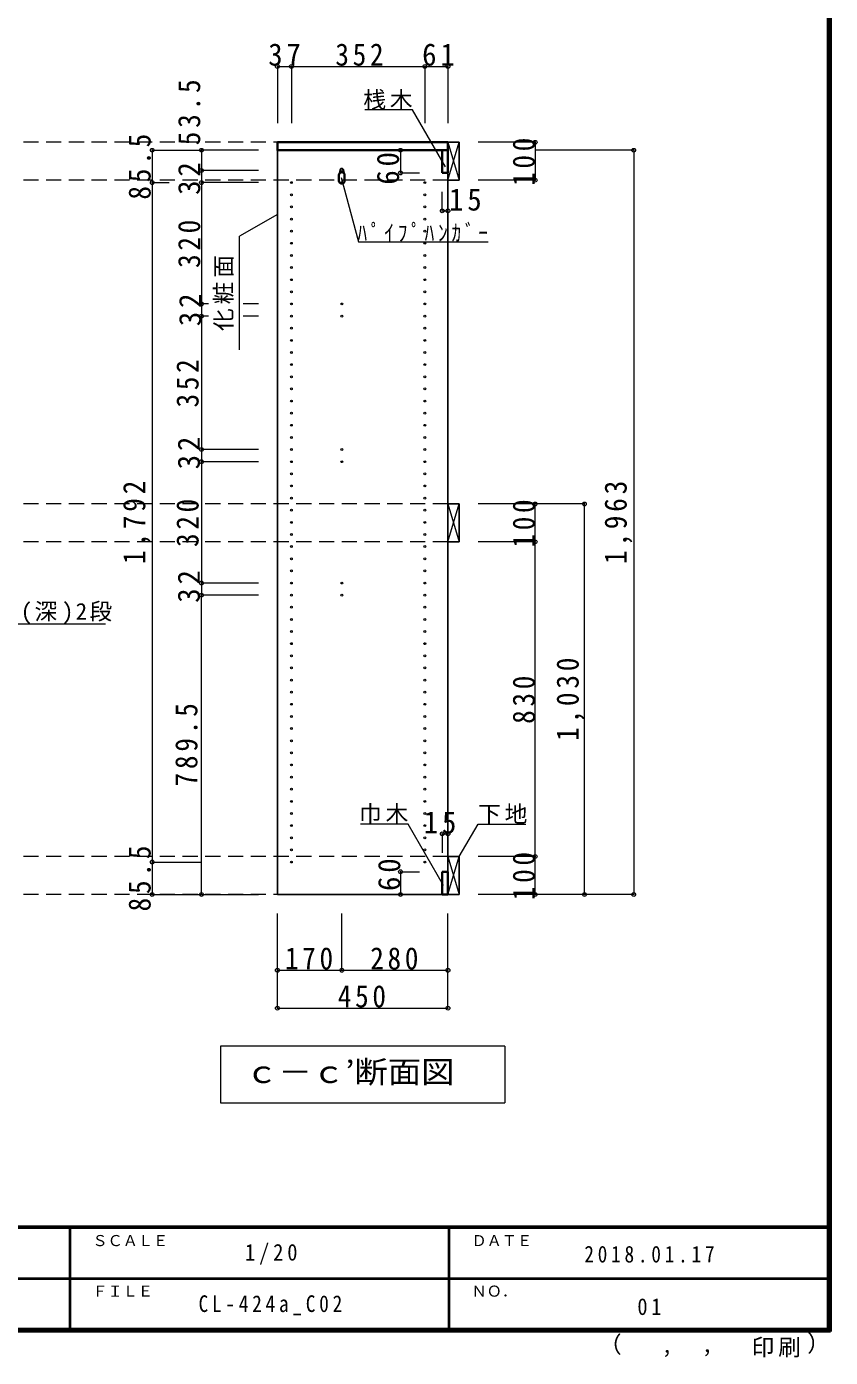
# Model space of a CAD drawing. Units: millimetres at full size, sheet at 1:20; details may follow other scales. Extents: x -3922 to 3878, y -2932 to 2722.
# Drawn here: x 1758 to 3878, y -2932 to 578 of the extents above; entities that cross this region are included whole.
import ezdxf
from ezdxf.enums import TextEntityAlignment as Align

# ---------------------------------------------------------------- set-up
doc = ezdxf.new("R2010")
doc.units = ezdxf.units.MM
doc.header["$LTSCALE"] = 20
doc.header["$PDMODE"] = 32
doc.header["$PDSIZE"] = 10
doc.linetypes.add('DASHED2', pattern=[3, 2, -1])
for name, color, linetype, lineweight in [('0-2', 2, 'Continuous', 35), ('0-5_側板', 4, 'Continuous', 9), ('0-6_パイプハンガー', 4, 'Continuous', 9), ('0-7_桟木・巾木', 2, 'Continuous', 35), ('0-8', 7, 'Continuous', 18), ('0-A_文字', 7, 'Continuous', 18), ('0-B_寸法', 7, 'Continuous', 9), ('F-1_枠', 6, 'Continuous', 40)]:
    doc.layers.add(name, color=color, linetype=linetype, lineweight=lineweight)
doc.layers.add('F-A_文字', color=7, linetype='Continuous')
doc.styles.add('ＭＳ ゴシック', font='')
doc.styles.get('ＭＳ ゴシック').set_extended_font_data('MS Gothic')

msp = doc.modelspace()

# ---------------------------------------------------------------- linework, layer by layer
at = {"layer": '0-2'}
for p, q in [((2419.13, 272.73), (2869.13, 272.73)), ((2869.13, 272.73), (2869.13, 251.73))]:
    msp.add_line(p, q, dxfattribs=at)
msp.add_lwpolyline([(2869.13, 251.73), (2419.13, 251.73), (2419.13, 272.73)], dxfattribs=at)
at = {"layer": '0-5_側板', "color": 3, "lineweight": 25}
for p, q in [((2869.13, 251.73), (2419.13, 251.73)), ((2869.13, -1711.27), (2869.13, 251.73))]:
    msp.add_line(p, q, dxfattribs=at)
msp.add_lwpolyline([(2419.13, 251.73), (2419.13, -1711.27), (2869.13, -1711.27)], dxfattribs=at)
at = {"layer": '0-5_側板'}
for centre in [(2589.13, 198.23), (2456.13, 166.23), (2589.13, 166.23), (2808.13, 166.23), (2456.13, 134.23), (2808.13, 134.23), (2456.13, 102.23), (2456.13, 70.23), (2808.13, 102.23), (2808.13, 70.23), (2456.13, 38.23), (2808.13, 38.23), (2456.13, 6.23), (2808.13, 6.23), (2456.13, -25.77), (2808.13, -25.77), (2456.13, -57.77), (2808.13, -57.77), (2456.13, -89.77), (2808.13, -89.77), (2456.13, -121.77), (2808.13, -121.77), (2456.13, -153.77), (2589.13, -153.77), (2808.13, -153.77), (2456.13, -185.77), (2589.13, -185.77), (2808.13, -185.77), (2456.13, -217.77), (2808.13, -217.77), (2456.13, -249.77), (2456.13, -281.77), (2808.13, -249.77), (2808.13, -281.77), (2456.13, -313.77), (2808.13, -313.77), (2456.13, -345.77), (2808.13, -345.77), (2456.13, -377.77), (2808.13, -377.77), (2456.13, -409.77), (2808.13, -409.77), (2456.13, -441.77), (2808.13, -441.77), (2456.13, -473.77), (2808.13, -473.77), (2456.13, -505.77), (2808.13, -505.77), (2456.13, -537.77), (2589.13, -537.77), (2808.13, -537.77), (2456.13, -569.77), (2589.13, -569.77), (2808.13, -569.77), (2456.13, -601.77), (2456.13, -633.77), (2808.13, -601.77), (2808.13, -633.77), (2456.13, -665.77), (2808.13, -665.77), (2456.13, -697.77), (2808.13, -697.77), (2456.13, -729.77), (2808.13, -729.77), (2456.13, -761.77), (2808.13, -761.77), (2456.13, -793.77), (2808.13, -793.77), (2456.13, -825.77), (2808.13, -825.77), (2456.13, -857.77), (2808.13, -857.77), (2456.13, -889.77), (2589.13, -889.77), (2808.13, -889.77), (2456.13, -921.77), (2589.13, -921.77), (2808.13, -921.77), (2456.13, -953.77), (2808.13, -953.77), (2456.13, -985.77), (2456.13, -1017.77), (2808.13, -985.77), (2808.13, -1017.77), (2456.13, -1049.77), (2808.13, -1049.77), (2456.13, -1081.77), (2808.13, -1081.77), (2456.13, -1113.77), (2808.13, -1113.77), (2456.13, -1145.77), (2808.13, -1145.77), (2456.13, -1177.77), (2808.13, -1177.77), (2456.13, -1209.77), (2808.13, -1209.77), (2456.13, -1241.77), (2808.13, -1241.77), (2456.13, -1273.77), (2808.13, -1273.77), (2456.13, -1305.77), (2808.13, -1305.77), (2456.13, -1337.77), (2456.13, -1369.77), (2808.13, -1337.77), (2808.13, -1369.77), (2456.13, -1401.77), (2808.13, -1401.77), (2456.13, -1433.77), (2808.13, -1433.77), (2456.13, -1465.77), (2808.13, -1465.77), (2456.13, -1497.77), (2808.13, -1497.77), (2456.13, -1529.77), (2808.13, -1529.77), (2456.13, -1561.77), (2808.13, -1561.77), (2456.13, -1593.77), (2808.13, -1593.77), (2456.13, -1625.77), (2808.13, -1625.77)]:
    msp.add_circle(centre, 2.5, dxfattribs=at)
at = {"layer": '0-6_パイプハンガー', "color": 2, "lineweight": 35}
for p, q in [((2581.63, 186.23), (2581.63, 171.23)), ((2596.63, 186.23), (2596.63, 171.23))]:
    msp.add_line(p, q, dxfattribs=at)
at = {"layer": '0-6_パイプハンガー', "color": 7, "lineweight": 18}
for centre, radius, start, end in [((2627.73, 184.72), 46.13, 162.96035, 178.115), ((2589.13, 198.23), 5.5, 0, 180), ((2550.52, 184.72), 46.13, 1.885, 17.03965)]:
    msp.add_arc(centre, radius, start, end, dxfattribs=at)
at = {"layer": '0-6_パイプハンガー', "color": 2, "lineweight": 35}
for centre, start, end in [((2589.13, 186.23), 0, 180), ((2589.13, 171.23), 180, 0)]:
    msp.add_arc(centre, 7.5, start, end, dxfattribs=at)
at = {"layer": '0-7_桟木・巾木'}
for p, q in [((2869.13, 251.73), (2854.13, 251.73)), ((2854.13, 191.73), (2854.13, 251.73)), ((2869.13, 251.73), (2869.13, 191.73)), ((2854.13, -1651.27), (2869.13, -1651.27)), ((2869.13, -1651.27), (2869.13, -1711.27))]:
    msp.add_line(p, q, dxfattribs=at)
for points in [[(2869.13, 191.73), (2857.63, 191.73), (2854.13, 191.73)], [(2869.13, -1711.27), (2854.13, -1711.27), (2854.13, -1651.27)]]:
    msp.add_lwpolyline(points, dxfattribs=at)
at = {"layer": '0-8', "color": 3, "lineweight": 25}
for p, q in [((2869.13, 272.73), (2869.13, 172.73)), ((2899.13, 272.73), (2869.13, 272.73)), ((2899.13, 172.73), (2899.13, 272.73)), ((2869.13, 172.73), (2899.13, 172.73)), ((2869.13, -681.27), (2869.13, -781.27)), ((2899.13, -681.27), (2869.13, -681.27)), ((2899.13, -781.27), (2899.13, -681.27)), ((2869.13, -781.27), (2899.13, -781.27)), ((2869.13, -1611.27), (2869.13, -1711.27)), ((2899.13, -1611.27), (2869.13, -1611.27)), ((2899.13, -1711.27), (2899.13, -1611.27)), ((2869.13, -1711.27), (2899.13, -1711.27))]:
    msp.add_line(p, q, dxfattribs=at)
at = {"layer": '0-8'}
for p, q in [((2869.13, 172.73), (2899.13, 272.73)), ((2869.13, 272.73), (2899.13, 172.73)), ((2869.13, -781.27), (2899.13, -681.27)), ((2869.13, -681.27), (2899.13, -781.27)), ((2869.13, -1711.27), (2899.13, -1611.27)), ((2869.13, -1611.27), (2899.13, -1711.27))]:
    msp.add_line(p, q, dxfattribs=at)
at = {"layer": '0-A_文字'}
for p, q in [((2587.53, 179.76), (2633.07, 9.81)), ((2419.13, 82.66), (2319.13, 24.93)), ((2319.13, -275.07), (2319.13, 24.93)), ((2633.07, 9.81), (2975.4, 9.81)), ((1966.03, -998.17), (1451.95, -998.17)), ((2764.35, -1525.68), (2638.32, -1525.68)), ((2857.73, -1687.41), (2764.35, -1525.68)), ((3019.13, -2111.27), (3019.13, -2261.27)), ((2269.13, -2261.27), (3019.13, -2261.27))]:
    msp.add_line(p, q, dxfattribs=at)
for points in [[(2862.45, 208.2), (2775.78, 358.32), (2649.75, 358.32)], [(2899.13, -1611.27), (2948.54, -1525.68), (3074.57, -1525.68)], [(3019.13, -2111.27), (2269.13, -2111.27), (2269.13, -2261.27)]]:
    msp.add_lwpolyline(points, dxfattribs=at)
at = {"layer": '0-B_寸法', "color": 4}
for p, q in [((2419.13, 472.73), (2419.13, 322.73)), ((2419.13, 472.73), (2869.13, 472.73)), ((2456.13, 472.73), (2456.13, 322.73)), ((2808.13, 472.73), (2808.13, 322.73)), ((2869.13, 472.73), (2869.13, 322.73)), ((2089.13, 251.73), (2089.13, -1711.27)), ((2089.13, 251.73), (2219.13, 251.73)), ((2219.13, 251.73), (2219.13, 198.23)), ((2369.13, 251.73), (2219.13, 251.73)), ((2744.13, 251.73), (2744.13, 191.73)), ((2744.13, 251.73), (2794.13, 251.73)), ((3099.13, 272.73), (2949.13, 272.73)), ((3099.13, 272.73), (3099.13, 172.73)), ((3359.13, 251.73), (3099.13, 251.73)), ((3359.13, 251.73), (3359.13, -1711.27)), ((2219.13, 198.23), (2219.13, 166.23)), ((2369.13, 198.23), (2219.13, 198.23)), ((2744.13, 191.73), (2794.13, 191.73)), ((2089.13, 166.23), (2134.14, 166.23)), ((2219.13, 166.23), (2219.13, -153.77)), ((2369.13, 166.23), (2219.13, 166.23)), ((2854.13, 91.73), (2854.13, 141.73)), ((2869.13, 91.73), (2869.13, 141.73)), ((3099.13, 172.73), (2949.13, 172.73)), ((2854.13, 91.73), (2869.13, 91.73)), ((2219.13, -153.77), (2219.13, -185.77)), ((2237.62, -153.77), (2219.13, -153.77)), ((2369.13, -153.77), (2329.37, -153.77)), ((2219.13, -185.77), (2219.13, -537.77)), ((2237.62, -185.77), (2219.13, -185.77)), ((2369.13, -185.77), (2329.37, -185.77)), ((2219.13, -537.77), (2219.13, -569.77)), ((2369.13, -537.77), (2219.13, -537.77)), ((2219.13, -569.77), (2219.13, -889.77)), ((2369.13, -569.77), (2219.13, -569.77)), ((3229.13, -681.27), (2949.13, -681.27)), ((3099.13, -781.27), (3099.13, -681.27)), ((3229.13, -1711.27), (3229.13, -681.27)), ((3099.13, -781.27), (2949.13, -781.27)), ((3099.13, -1611.27), (3099.13, -781.27)), ((2219.13, -889.77), (2219.13, -921.77)), ((2369.13, -889.77), (2219.13, -889.77)), ((2369.13, -921.77), (2219.13, -921.77)), ((2219.13, -1711.27), (2219.13, -921.77)), ((2854.13, -1551.27), (2869.13, -1551.27)), ((2854.13, -1551.27), (2854.13, -1601.27)), ((2869.13, -1551.27), (2869.13, -1601.27)), ((3099.13, -1611.27), (2949.13, -1611.27)), ((3099.13, -1711.27), (3099.13, -1611.27)), ((2089.13, -1625.77), (2219.13, -1625.77)), ((2744.13, -1651.27), (2744.13, -1711.27)), ((2744.13, -1651.27), (2794.13, -1651.27)), ((2089.13, -1711.27), (2219.13, -1711.27)), ((2219.13, -1711.27), (2369.13, -1711.27)), ((2744.13, -1711.27), (2794.13, -1711.27)), ((3359.13, -1711.27), (2949.13, -1711.27)), ((2419.13, -2011.27), (2419.13, -1761.27)), ((2589.13, -1911.27), (2589.13, -1761.27)), ((2869.13, -2011.27), (2869.13, -1761.27)), ((2419.13, -1911.27), (2869.13, -1911.27)), ((2419.13, -2011.27), (2869.13, -2011.27))]:
    msp.add_line(p, q, dxfattribs=at)
at = {"layer": '0-B_寸法', "color": 4, "linetype": 'DASHED2'}
for p, q in [((2869.13, 272.73), (-2737.42, 272.73)), ((2869.13, 172.73), (-2737.42, 172.73)), ((2869.13, -681.27), (-2737.42, -681.27)), ((2869.13, -781.27), (-2737.42, -781.27)), ((2869.13, -1611.27), (-2737.42, -1611.27)), ((2869.13, -1711.27), (-2737.42, -1711.27))]:
    msp.add_line(p, q, dxfattribs=at)
at = {"layer": '0-B_寸法'}
for p in [(2419.13, 472.73), (2456.13, 472.73), (2808.13, 472.73), (2869.13, 472.73), (2089.13, 251.73), (2219.13, 251.73), (2744.13, 251.73), (3099.13, 272.73), (3359.13, 251.73), (2219.13, 198.23), (2744.13, 191.73), (3099.13, 172.73), (2089.13, 166.23), (2219.13, 166.23), (2854.13, 91.73), (2869.13, 91.73), (2219.13, -153.77), (2219.13, -185.77), (2219.13, -537.77), (2219.13, -569.77), (3099.13, -681.27), (3229.13, -681.27), (3099.13, -781.27), (2219.13, -889.77), (2219.13, -921.77), (2854.13, -1551.27), (2869.13, -1551.27), (3099.13, -1611.27), (2089.13, -1625.77), (2744.13, -1651.27), (2089.13, -1711.27), (2219.13, -1711.27), (2744.13, -1711.27), (3099.13, -1711.27), (3229.13, -1711.27), (3359.13, -1711.27), (2419.13, -1911.27), (2589.13, -1911.27), (2869.13, -1911.27), (2419.13, -2011.27), (2869.13, -2011.27)]:
    msp.add_point(p, dxfattribs=at)
at = {"layer": 'F-1_枠'}
for p, q in [((3871.3, 2722.29), (3871.3, -2864.37)), ((3874.63, 2722.29), (3874.63, -2864.37)), ((3877.97, 2722.29), (3877.97, -2864.37)), ((3877.97, -2587.71), (-3922.03, -2587.71)), ((3877.97, -2591.04), (-3922.03, -2591.04)), ((1871.3, -2591.04), (1871.3, -2857.71)), ((2871.3, -2591.04), (2871.3, -2857.71)), ((-22.03, -2724.37), (3871.3, -2724.38)), ((3877.97, -2857.71), (-3922.03, -2857.71)), ((3877.97, -2861.04), (-3922.03, -2861.04)), ((3877.97, -2864.37), (-3922.03, -2864.37))]:
    msp.add_line(p, q, dxfattribs=at)

# ---------------------------------------------------------------- texts
at = {"layer": '0-A_文字', "style": 'ＭＳ ゴシック', "width": 1.1}
msp.add_text('ｃ－ｃ’断面図', height=58.65, dxfattribs=at).set_placement((2334.13, -2226.27), align=Align.BOTTOM_LEFT)
at = {"layer": '0-A_文字', "char_height": 43.99, "attachment_point": 7, "style": 'ＭＳ ゴシック'}
for s, insert in [('\\T1.17;桟木', (2645.78, 358.32)), ('\\T1.39;\\W0.85;ﾊﾟｲﾌﾟﾊﾝｶﾞｰ', (2630.4, 9.81)), ('\\T1.21;引き出し(深)2段', (1451.95, -998.17)), ('\\T1.17;巾木', (2634.35, -1525.68)), ('\\T1.17;下地', (2948.54, -1525.68))]:
    msp.add_mtext(s, dxfattribs=dict(at, insert=insert))
at = {"layer": '0-A_文字', "insert": (2304.13, -225.07), "char_height": 43.99, "attachment_point": 7, "rotation": 90, "style": 'ＭＳ ゴシック'}
msp.add_mtext('\\T1.17;化粧面', dxfattribs=at)
at = {"layer": '0-B_寸法', "char_height": 58.65, "attachment_point": 7, "style": 'ＭＳ ゴシック'}
for s, insert in [('\\T1.27;\\W0.95;37', (2395.13, 473.94)), ('\\T1.27;\\W0.9;352', (2572.13, 473.94)), ('\\T1.27;\\W0.95;61', (2801.13, 473.94)), ('\\T1.27;\\W0.95;15', (2872.02, 91.73)), ('\\T1.27;\\W0.95;15', (2805.28, -1551.27)), ('\\T1.27;\\W0.9;170', (2439.13, -1910.06)), ('\\T1.27;\\W0.9;280', (2664.13, -1910.06)), ('\\T1.27;\\W0.9;450', (2578.58, -2010.06))]:
    msp.add_mtext(s, dxfattribs=dict(at, insert=insert))
at = {"layer": '0-B_寸法', "char_height": 58.65, "attachment_point": 7, "rotation": 90, "style": 'ＭＳ ゴシック'}
for s, insert in [('\\T1.28;\\W0.9;53.5', (2216.51, 264.81)), ('\\T1.28;\\W0.9;85.5', (2085.8, 121.48)), ('\\T1.27;\\W0.9;100', (3099.13, 157.73)), ('\\T1.27;\\W0.95;32', (2216.51, 134.1)), ('\\T1.27;\\W0.95;60', (2740.92, 160.86)), ('\\T1.27;\\W0.9;320', (2216.51, -58.77)), ('\\T1.27;\\W0.95;32', (2219.13, -212.27)), ('\\T1.27;\\W0.9;352', (2212.22, -426.77)), ('\\T1.27;\\W0.95;32', (2215.61, -589.89)), ('\\T1.28;\\W0.9;1,792', (2085.8, -839.77)), ('\\T1.28;\\W0.9;1,963', (3355.8, -839.77)), ('\\T1.27;\\W0.9;320', (2212.22, -794.77)), ('\\T1.27;\\W0.9;100', (3099.13, -796.27)), ('\\T1.27;\\W0.95;32', (2215.61, -941.89)), ('\\T1.28;\\W0.9;1,030', (3229.13, -1306.27)), ('\\T1.27;\\W0.9;830', (3099.13, -1261.27)), ('\\T1.28;\\W0.9;789.5', (2209.13, -1426.52)), ('\\T1.28;\\W0.9;85.5', (2085.8, -1756.02)), ('\\T1.27;\\W0.9;100', (3099.13, -1726.27)), ('\\T1.27;\\W0.95;60', (2744.13, -1702.05))]:
    msp.add_mtext(s, dxfattribs=dict(at, insert=insert))
at = {"layer": 'F-A_文字', "style": 'ＭＳ ゴシック'}
for s, height, p in [('ＳＣＡＬＥ', 29.33, (1931.3, -2647.71)), ('ＤＡＴＥ', 29.33, (2931.3, -2647.71)), ('ＦＩＬＥ', 29.33, (1931.3, -2781.04)), ('ＮＯ．', 29.33, (2931.3, -2781.04)), ('（', 43.99, (3267.32, -2933.25)), ('）', 43.99, (3816.9, -2930.46)), (',', 43.99, (3432.15, -2933.25)), (',', 43.99, (3538.1, -2931.39))]:
    msp.add_text(s, height=height, dxfattribs=at).set_placement(p, align=Align.BOTTOM_LEFT)
at = {"layer": 'F-A_文字', "char_height": 43.99, "attachment_point": 7, "style": 'ＭＳ ゴシック'}
for s, insert in [('\\T1.38;\\W0.9;1/20', (2333.8, -2687.71)), ('\\T1.39;\\W0.85;2018.01.17', (3228.8, -2682.71)), ('\\T1.39;\\W0.85;CL-424a_C02', (2211.3, -2821.04)), ('\\T1.36;\\W0.9;01', (3368.8, -2821.04)), ('\\T1.17;印刷', (3670.07, -2932.32))]:
    msp.add_mtext(s, dxfattribs=dict(at, insert=insert))

doc.saveas('drawing.dxf')
